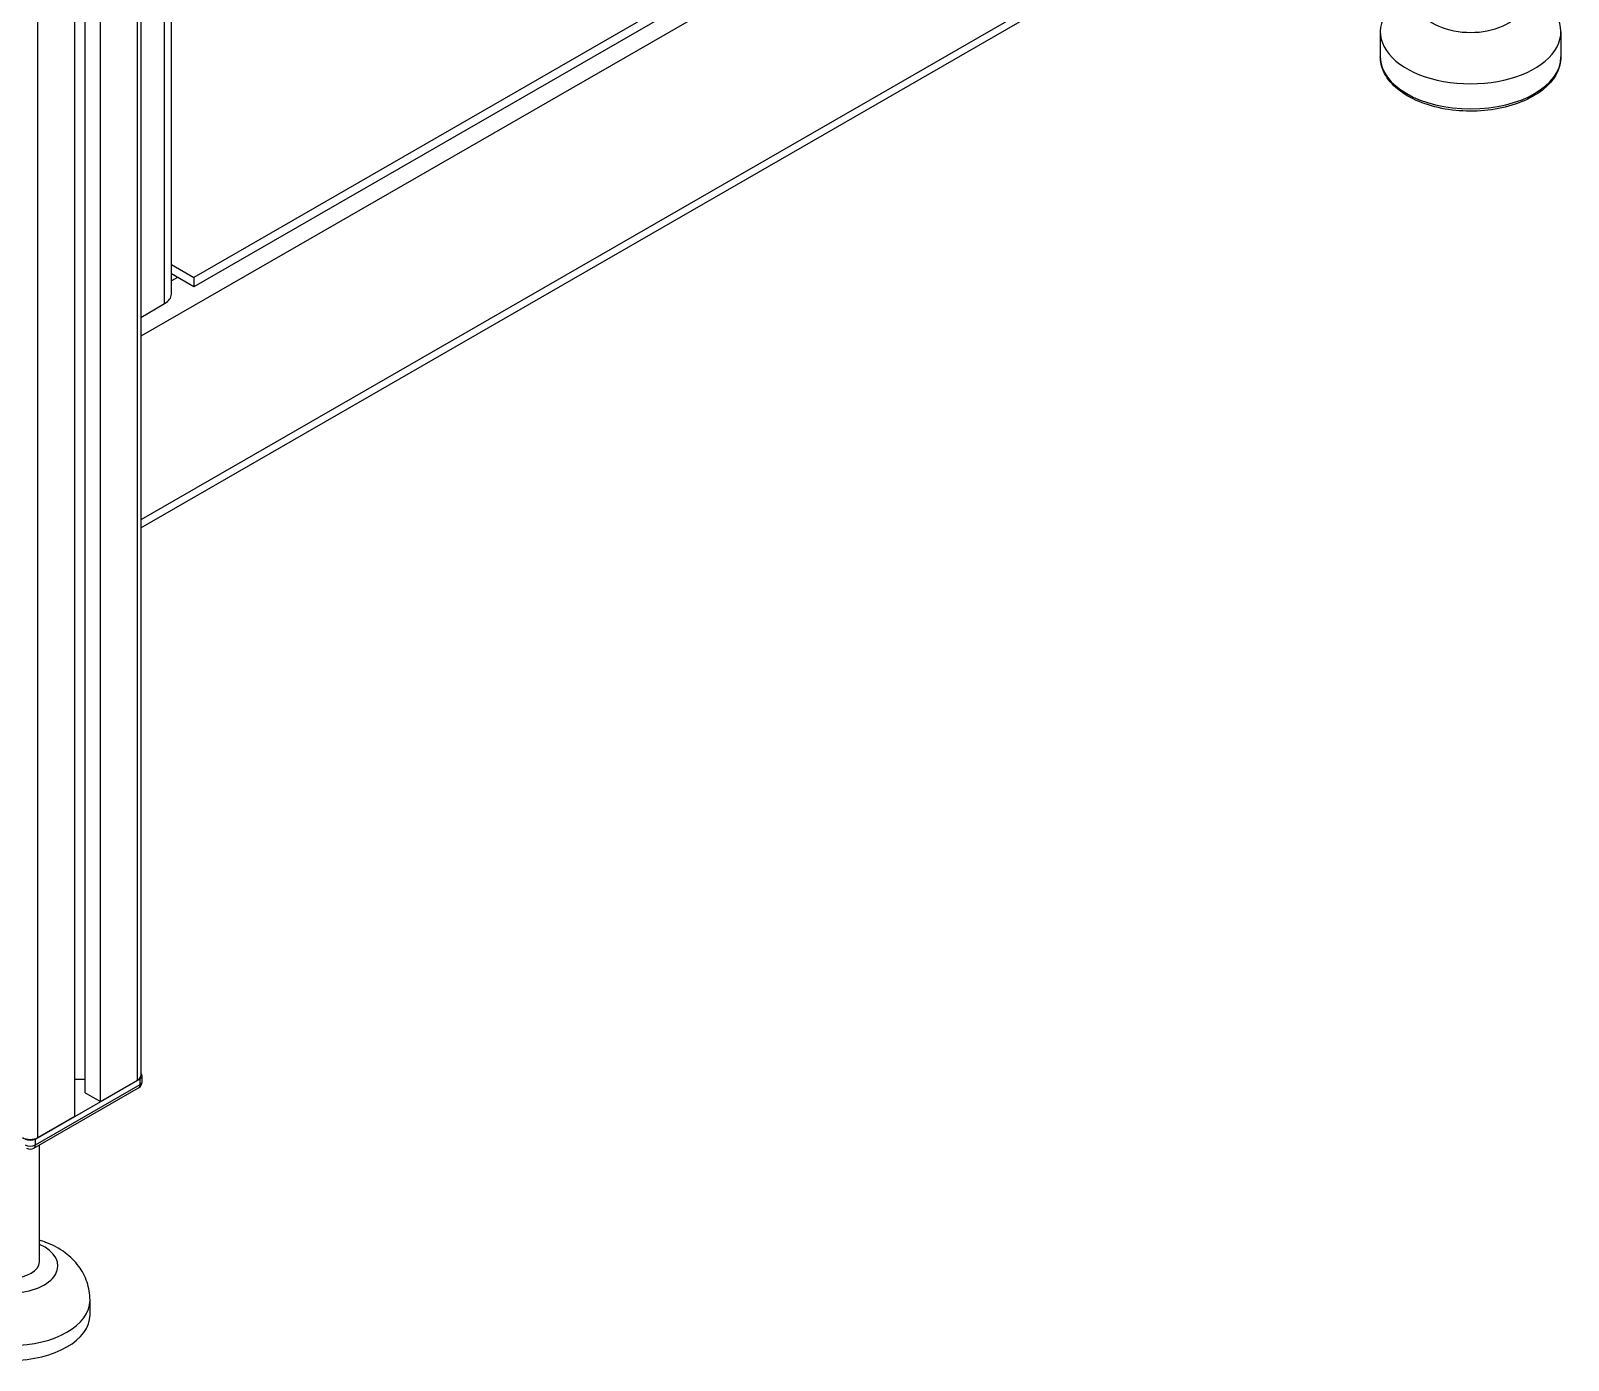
# Model space of a CAD drawing. Header units: millimetres. Extents: x 0 to 7722, y 0 to 5460.
# Drawn here: x 5335.5 to 5761.2, y 2644.3 to 3012.5 of the extents above; entities that cross this region are included whole.
import ezdxf

# ---------------------------------------------------------------- set-up
doc = ezdxf.new("R2010")
doc.units = ezdxf.units.MM
doc.header["$LTSCALE"] = 5
doc.layers.get('0').update_dxf_attribs({"linetype": 'CONTINUOUS'})

# ---------------------------------------------------------------- blocks, each defined once
blk = doc.blocks.new('RWFWFWEWEFWEFWEF')
for p, q in [((1220.11, -488.49), (870.09, -690.05)), ((1220.11, -491.1), (870.09, -692.66)), ((1223.65, -494.3), (855.42, -706.35)), ((1223.65, -545.15), (855.42, -757.2)), ((855.42, -759.37), (1222.32, -548.09)), ((862.03, -697.31), (862.03, -556.84)), ((854.54, -912.38), (854.54, -560.8)), ((855.42, -560.3), (855.42, -911.16)), ((863.91, -694.7), (863.91, -557.92)), ((826.96, -928.26), (826.96, -570.17)), ((840.04, -915.84), (840.04, -569.15)), ((844.29, -918.28), (844.29, -566.71)), ((837.21, -922.36), (837.21, -570.78)), ((1198.65, -622.04), (1198.65, -628.99)), ((1248.65, -622.04), (1248.65, -628.99)), ((863.91, -686.49), (870.09, -690.05)), ((870.09, -692.66), (863.91, -689.1)), ((865.57, -690.06), (863.91, -691.02)), ((870.09, -690.05), (870.09, -692.66)), ((855.42, -701.12), (862.03, -697.31)), ((825.84, -931.22), (854.83, -914.53)), ((826.25, -928.67), (855.25, -911.97)), ((826.25, -930.3), (855.25, -913.61)), ((837.21, -912.07), (840.04, -912.08)), ((844.29, -918.28), (854.54, -912.38)), ((855.25, -913.61), (855.25, -911.97)), ((855.83, -912.79), (855.83, -911.16)), ((840.04, -915.84), (844.29, -918.28)), ((826.96, -928.26), (837.21, -922.36)), ((826.25, -930.3), (826.25, -928.67)), ((827.39, -962.66), (827.39, -930.33)), ((841.39, -977.35), (841.39, -973.26))]:
    blk.add_line(p, q)
for centre, start, end in [((853.83, -912.79), 299.936, 0), ((824.84, -929.49), 240.064, 299.936)]:
    blk.add_arc(centre, 2, start, end)
for centre, major_axis, ratio, start_param, end_param in [((1223.65, -622.04), (25, 0), 0.575862, 2.309122, 7.115656), ((1223.65, -613.86), (14.5, 0), 0.575862, 2.746143, 6.678635), ((1223.65, -628.99), (25, 0), 0.575862, 3.141593, 6.283185), ((857.51, -694.7), (6.4, 0), 0.575862, 5.497787, 6.283185), ((853.83, -911.16), (2, 0), 0.575862, 5.497787, 6.938439), ((852.42, -911.16), (3, 0), 0.575862, 5.497787, 6.283185), ((853.83, -912.79), (1, -1.73), 0.578093, 0, 0.787332), ((853.83, -912.79), (2, 0), 0.575862, 5.497787, 6.283185), ((824.84, -927.04), (3, 0), 0.575862, 3.926991, 5.497787), ((824.84, -927.85), (2, 0), 0.575862, 3.926991, 5.497787), ((824.84, -929.49), (2, 0), 0.575862, 3.926991, 5.497787), ((824.84, -929.49), (1, -1.73), 0.578093, 0, 0.787332), ((819.54, -963.78), (12.96, 0), 0.575862, 2.221699, 7.203079), ((819.54, -962.66), (7.85, 0), 0.575862, 3.141593, 6.283185), ((819.54, -973.26), (21.85, 0), 0.575862, 3.141593, 6.283185), ((819.54, -977.35), (21.85, 0), 0.575862, 3.141593, 6.283185)]:
    blk.add_ellipse(centre, major_axis=major_axis, ratio=ratio, start_param=start_param, end_param=end_param)
for points, knots in [([(1248.65, -628.99), (1248.65, -630.53), (1248.26, -632.06), (1246.75, -635.02), (1245.59, -636.42), (1242.57, -639.01), (1240.66, -640.17), (1236.34, -642.07), (1233.92, -642.81), (1228.83, -643.78), (1226.16, -644.03), (1220.83, -644.01), (1218.17, -643.75), (1213.12, -642.74), (1210.72, -641.99), (1206.42, -640.05), (1204.52, -638.87), (1201.44, -636.15), (1200.26, -634.62), (1198.95, -631.69), (1198.65, -630.34), (1198.65, -628.99)], [0.785398, 0.785398, 0.785398, 0.785398, 1.071909, 1.071909, 1.377075, 1.377075, 1.703984, 1.703984, 2.034142, 2.034142, 2.362619, 2.362619, 2.690338, 2.690338, 3.01887, 3.01887, 3.349062, 3.349062, 3.675481, 3.675481, 3.926991, 3.926991, 3.926991, 3.926991]), ([(841.39, -973.26), (841.39, -971.56), (841.09, -969.86), (840.01, -966.67), (839.2, -965.2), (837.17, -962.43), (835.89, -961.22), (832.84, -958.92), (831.03, -957.99), (828.59, -957.07), (827.99, -956.87), (827.39, -956.69)], [5.497787, 5.497787, 5.497787, 5.497787, 5.690377, 5.690377, 5.897457, 5.897457, 6.150466, 6.150466, 6.487253, 6.487253, 6.597367, 6.597367, 6.597367, 6.597367])]:
    blk.add_open_spline(points, degree=3, knots=knots)

msp = doc.modelspace()

# ---------------------------------------------------------------- block references
msp.add_blockref('RWFWFWEWEFWEFWEF', (4510.5, 3634.26))

doc.saveas('drawing.dxf')
